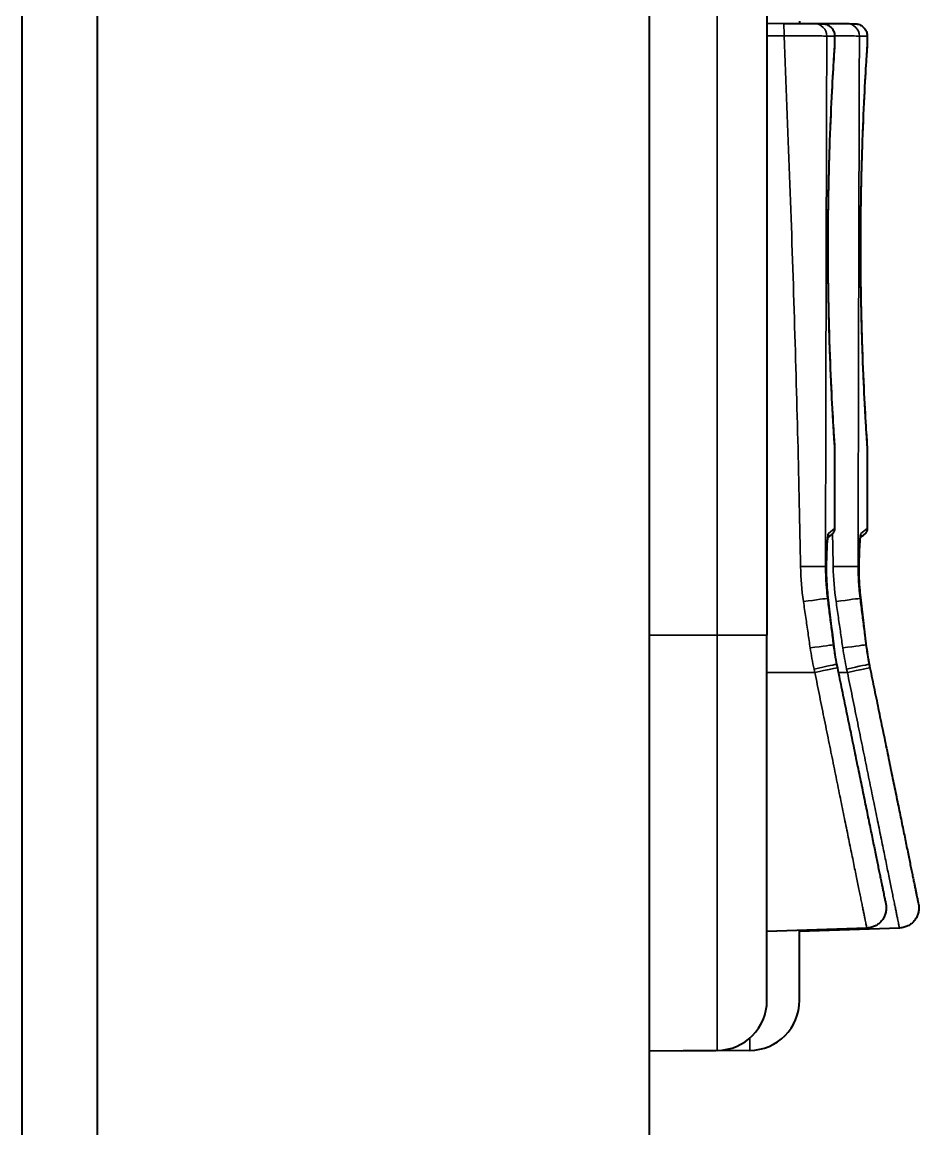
# Model space of a CAD drawing. Header units: millimetres. Extents: x 4969 to 37601, y -771 to 6478.
# Drawn here: x 22497.35 to 22533.1, y 3106.21 to 3150.37 of the extents above; entities that cross this region are included whole.
import ezdxf

# ---------------------------------------------------------------- set-up
doc = ezdxf.new("R2010")
doc.units = ezdxf.units.MM
doc.header["$LTSCALE"] = 7
doc.header["$MEASUREMENT"] = 0
doc.layers.add('가시적인 것(ISO)', color=3, linetype='CONTINUOUS', lineweight=40)
doc.layers.add('가시적인 좁은 것(ISO)', color=3, linetype='CONTINUOUS', lineweight=35)

msp = doc.modelspace()

# ---------------------------------------------------------------- linework, layer by layer
at = {"layer": '가시적인 것(ISO)'}
for p, q in [((22497.345, 1766.667, 0), (22497.345, 3716.667, 0)), ((22500.345, 2649.167, 0), (22500.345, 3716.667, 0)), ((22522.345, 3716.667, 0), (22522.345, 2649.167, 0)), ((22527.045, 3239.917, 0), (22527.045, 3125.917, 0)), ((22527.045, 3150.33, 0), (22527.714, 3150.324, 0)), ((22528.345, 3150.417, 0), (22528.345, 3150.318, 0)), ((22528.345, 3150.33, 0), (22529.014, 3150.324, 0)), ((22529.745, 3149.811, 0), (22529.745, 3149.511, 0)), ((22531.045, 3149.811, 0), (22531.045, 3149.511, 0)), ((22529.745, 3133.323, 0), (22529.745, 3130.165, 0)), ((22531.045, 3133.323, 0), (22531.045, 3130.165, 0)), ((22527.045, 3111.341, 0), (22527.045, 3125.917, 0)), ((22529.824, 3124.749, 0), (22529.824, 3124.749, 0)), ((22529.824, 3124.749, 0), (22529.853, 3124.608, 0)), ((22531.124, 3124.749, 0), (22531.124, 3124.749, 0)), ((22531.124, 3124.749, 0), (22531.153, 3124.608, 0)), ((22531.03, 3114.224, 0), (22527.045, 3114.085, 0)), ((22532.33, 3114.224, 0), (22528.345, 3114.085, 0)), ((22528.345, 3111.341, 0), (22528.345, 3114.13, 0)), ((22525.063, 3109.341, 0), (22522.345, 3109.317, 0)), ((22526.363, 3109.341, 0), (22523.645, 3109.317, 0)), ((22523.645, 3109.317, 0), (22523.645, 3109.328, 0))]:
    msp.add_line(p, q, dxfattribs=at)
for centre, radius, start, end in [((22529.445, 3133.323, 0), 0.3, 7.0913, 7.7402), ((22530.745, 3133.323, 0), 0.3, 7.0913, 7.7402), ((22525.045, 3111.341, 0), 2, 270.5, 0), ((22526.345, 3111.341, 0), 2, 270.5, 0)]:
    msp.add_arc(centre, radius, start, end, dxfattribs=at)
for centre, major_axis, ratio, start_param, end_param in [((22529.397, 3125.528, 0), (0.298, 0.035), 0.004081, 0, 0.011179), ((22539.78, 3126.751, 0), (1.108, -10.101), 0.999336, 4.720295, 4.805424), ((22539.78, 3126.751, 0), (-1.108, 10.101), 0.999336, 1.578704, 1.663829), ((22530.697, 3125.528, 0), (0.298, 0.035), 0.004081, 0, 0.011179), ((22541.08, 3126.751, 0), (1.108, -10.101), 0.999336, 4.720295, 4.805424), ((22541.08, 3126.751, 0), (-1.108, 10.101), 0.999336, 1.578704, 1.663829)]:
    msp.add_ellipse(centre, major_axis=major_axis, ratio=ratio, start_param=start_param, end_param=end_param, dxfattribs=at)
for points, knots in [([(22527.714, 3150.324, 0), (22527.776, 3150.323, 0), (22527.837, 3150.323, 0), (22527.897, 3150.322, 0), (22527.924, 3150.322, 0), (22527.95, 3150.322, 0), (22527.976, 3150.322, 0), (22528.044, 3150.321, 0), (22528.111, 3150.32, 0), (22528.176, 3150.32, 0), (22528.193, 3150.32, 0), (22528.209, 3150.32, 0), (22528.226, 3150.319, 0), (22528.297, 3150.319, 0), (22528.365, 3150.318, 0), (22528.428, 3150.318, 0), (22528.436, 3150.318, 0), (22528.444, 3150.317, 0), (22528.451, 3150.317, 0), (22528.521, 3150.317, 0), (22528.585, 3150.316, 0), (22528.642, 3150.316, 0), (22528.7, 3150.315, 0), (22528.75, 3150.315, 0), (22528.791, 3150.314, 0), (22528.795, 3150.314, 0), (22528.799, 3150.314, 0), (22528.802, 3150.314, 0), (22528.839, 3150.314, 0), (22528.869, 3150.314, 0), (22528.891, 3150.314, 0), (22528.896, 3150.314, 0), (22528.9, 3150.313, 0), (22528.904, 3150.313, 0), (22528.921, 3150.313, 0), (22528.932, 3150.313, 0), (22528.938, 3150.313, 0)], [0, 0, 0, 0, 0.099305, 0.099305, 0.099305, 0.142857, 0.142857, 0.142857, 0.256513, 0.256513, 0.256513, 0.285714, 0.285714, 0.285714, 0.413242, 0.413242, 0.413242, 0.428571, 0.428571, 0.428571, 0.571429, 0.571429, 0.571429, 0.714286, 0.714286, 0.714286, 0.726662, 0.726662, 0.726662, 0.857143, 0.857143, 0.857143, 0.883636, 0.883636, 0.883636, 1, 1, 1, 1]), ([(22528.938, 3150.313, 0), (22529.07, 3150.312, 0), (22529.16, 3150.311, 0), (22529.208, 3150.311, 0), (22529.211, 3150.311, 0), (22529.213, 3150.311, 0), (22529.215, 3150.311, 0), (22529.238, 3150.311, 0), (22529.245, 3150.31, 0), (22529.25, 3150.31, 0)], [0, 0, 0, 0, 0.3176819, 0.3176819, 0.3176819, 0.3333333, 0.3333333, 0.3333333, 0.5000007, 0.5000007, 0.5000007, 0.5000007]), ([(22528.938, 3150.313, 0), (22528.938, 3150.313, 0), (22528.938, 3150.313, 0), (22528.938, 3150.313, 0), (22528.939, 3150.313, 0), (22528.94, 3150.313, 0), (22528.94, 3150.313, 0), (22528.942, 3150.313, 0), (22528.943, 3150.313, 0), (22528.947, 3150.313, 0), (22528.949, 3150.313, 0), (22529.008, 3150.313, 0), (22529.057, 3150.312, 0), (22529.151, 3150.311, 0), (22529.191, 3150.311, 0), (22529.233, 3150.311, 0), (22529.243, 3150.31, 0), (22529.249, 3150.31, 0), (22529.249, 3150.31, 0), (22529.25, 3150.31, 0)], [0, 0, 0, 0, 0.0006026, 0.0006026, 0.0018078, 0.0018078, 0.0042183, 0.0042183, 0.0090392, 0.0090392, 0.0202757, 0.0202757, 0.2599988, 0.2599988, 0.5796421, 0.5796421, 0.7927271, 0.7927271, 0.8637529, 0.8637529, 0.8637529, 0.8637529]), ([(22529.014, 3150.324, 0), (22529.076, 3150.323, 0), (22529.137, 3150.323, 0), (22529.197, 3150.322, 0), (22529.224, 3150.322, 0), (22529.25, 3150.322, 0), (22529.276, 3150.322, 0), (22529.344, 3150.321, 0), (22529.411, 3150.32, 0), (22529.476, 3150.32, 0), (22529.493, 3150.32, 0), (22529.509, 3150.32, 0), (22529.526, 3150.319, 0), (22529.597, 3150.319, 0), (22529.665, 3150.318, 0), (22529.728, 3150.318, 0), (22529.736, 3150.318, 0), (22529.744, 3150.317, 0), (22529.751, 3150.317, 0), (22529.821, 3150.317, 0), (22529.885, 3150.316, 0), (22529.942, 3150.316, 0), (22530, 3150.315, 0), (22530.05, 3150.315, 0), (22530.091, 3150.314, 0), (22530.095, 3150.314, 0), (22530.099, 3150.314, 0), (22530.102, 3150.314, 0), (22530.139, 3150.314, 0), (22530.169, 3150.314, 0), (22530.191, 3150.314, 0), (22530.196, 3150.314, 0), (22530.2, 3150.313, 0), (22530.204, 3150.313, 0), (22530.221, 3150.313, 0), (22530.232, 3150.313, 0), (22530.238, 3150.313, 0)], [0, 0, 0, 0, 0.099305, 0.099305, 0.099305, 0.142857, 0.142857, 0.142857, 0.256513, 0.256513, 0.256513, 0.285714, 0.285714, 0.285714, 0.413242, 0.413242, 0.413242, 0.428571, 0.428571, 0.428571, 0.571429, 0.571429, 0.571429, 0.714286, 0.714286, 0.714286, 0.726662, 0.726662, 0.726662, 0.857143, 0.857143, 0.857143, 0.883636, 0.883636, 0.883636, 1, 1, 1, 1]), ([(22529.25, 3150.31, 0), (22529.275, 3150.31, 0), (22529.301, 3150.308, 0), (22529.351, 3150.3, 0), (22529.375, 3150.294, 0), (22529.45, 3150.27, 0), (22529.498, 3150.245, 0), (22529.584, 3150.182, 0), (22529.622, 3150.143, 0), (22529.684, 3150.057, 0), (22529.708, 3150.008, 0), (22529.738, 3149.91, 0), (22529.745, 3149.86, 0), (22529.745, 3149.811, 0)], [0, 0, 0, 0, 0.00768066, 0.00768066, 0.01518524, 0.01518524, 0.03111711, 0.03111711, 0.04704753, 0.04704753, 0.06301884, 0.06301884, 0.07779902, 0.07779902, 0.07779902, 0.07779902]), ([(22530.238, 3150.313, 0), (22530.37, 3150.312, 0), (22530.46, 3150.311, 0), (22530.508, 3150.311, 0), (22530.511, 3150.311, 0), (22530.513, 3150.311, 0), (22530.515, 3150.311, 0), (22530.538, 3150.311, 0), (22530.545, 3150.31, 0), (22530.55, 3150.31, 0)], [0, 0, 0, 0, 0.3176819, 0.3176819, 0.3176819, 0.3333333, 0.3333333, 0.3333333, 0.5000007, 0.5000007, 0.5000007, 0.5000007]), ([(22530.238, 3150.313, 0), (22530.238, 3150.313, 0), (22530.238, 3150.313, 0), (22530.238, 3150.313, 0), (22530.239, 3150.313, 0), (22530.24, 3150.313, 0), (22530.24, 3150.313, 0), (22530.242, 3150.313, 0), (22530.243, 3150.313, 0), (22530.247, 3150.313, 0), (22530.249, 3150.313, 0), (22530.308, 3150.313, 0), (22530.357, 3150.312, 0), (22530.451, 3150.311, 0), (22530.491, 3150.311, 0), (22530.533, 3150.311, 0), (22530.543, 3150.31, 0), (22530.549, 3150.31, 0), (22530.549, 3150.31, 0), (22530.55, 3150.31, 0)], [0, 0, 0, 0, 0.0006026, 0.0006026, 0.0018078, 0.0018078, 0.0042183, 0.0042183, 0.0090392, 0.0090392, 0.0202757, 0.0202757, 0.2599988, 0.2599988, 0.5796421, 0.5796421, 0.7927271, 0.7927271, 0.8637529, 0.8637529, 0.8637529, 0.8637529]), ([(22530.55, 3150.31, 0), (22530.575, 3150.31, 0), (22530.601, 3150.308, 0), (22530.651, 3150.3, 0), (22530.675, 3150.294, 0), (22530.75, 3150.27, 0), (22530.798, 3150.245, 0), (22530.884, 3150.182, 0), (22530.922, 3150.143, 0), (22530.984, 3150.057, 0), (22531.008, 3150.008, 0), (22531.038, 3149.91, 0), (22531.045, 3149.86, 0), (22531.045, 3149.811, 0)], [0, 0, 0, 0, 0.00768066, 0.00768066, 0.01518524, 0.01518524, 0.03111711, 0.03111711, 0.04704753, 0.04704753, 0.06301884, 0.06301884, 0.07779902, 0.07779902, 0.07779902, 0.07779902]), ([(22529.745, 3149.49, 0), (22529.745, 3149.49, 0), (22529.745, 3149.49, 0), (22529.745, 3149.49, 0), (22529.745, 3149.49, 0), (22529.744, 3149.488, 0), (22529.744, 3149.485, 0), (22529.743, 3149.47, 0), (22529.742, 3149.447, 0), (22529.732, 3149.308, 0), (22529.718, 3149.097, 0), (22529.678, 3148.44, 0), (22529.649, 3147.956, 0), (22529.591, 3146.794, 0), (22529.561, 3146.104, 0), (22529.512, 3144.605, 0), (22529.492, 3143.778, 0), (22529.471, 3142.095, 0), (22529.469, 3141.218, 0), (22529.484, 3139.524, 0), (22529.5, 3138.685, 0), (22529.546, 3137.146, 0), (22529.574, 3136.428, 0), (22529.632, 3135.196, 0), (22529.662, 3134.669, 0), (22529.709, 3133.872, 0), (22529.728, 3133.592, 0), (22529.742, 3133.382, 0), (22529.745, 3133.345, 0), (22529.745, 3133.344, 0), (22529.745, 3133.344, 0), (22529.745, 3133.344, 0)], [0.005973, 0.005973, 0.005973, 0.005973, 0.00626, 0.00626, 0.014549, 0.014549, 0.03942, 0.03942, 0.114104, 0.114104, 0.340128, 0.340128, 0.599183, 0.599183, 0.85713, 0.85713, 1.114685, 1.114685, 1.371337, 1.371337, 1.627451, 1.627451, 1.883953, 1.883953, 2.14136, 2.14136, 2.399332, 2.399332, 2.527051, 2.527051, 2.527879, 2.527879, 2.527879, 2.527879]), ([(22529.745, 3149.511, 0), (22529.745, 3149.507, 0), (22529.745, 3149.503, 0), (22529.745, 3149.498, 0), (22529.745, 3149.497, 0), (22529.745, 3149.495, 0), (22529.745, 3149.494, 0), (22529.745, 3149.493, 0), (22529.745, 3149.493, 0), (22529.745, 3149.492, 0), (22529.745, 3149.492, 0), (22529.745, 3149.492, 0), (22529.745, 3149.492, 0), (22529.745, 3149.491, 0), (22529.745, 3149.491, 0), (22529.745, 3149.491, 0), (22529.745, 3149.491, 0), (22529.745, 3149.491, 0), (22529.745, 3149.491, 0), (22529.745, 3149.49, 0), (22529.745, 3149.49, 0), (22529.745, 3149.49, 0), (22529.745, 3149.49, 0), (22529.745, 3149.49, 0), (22529.745, 3149.489, 0), (22529.744, 3149.485, 0), (22529.744, 3149.478, 0), (22529.741, 3149.44, 0), (22529.737, 3149.383, 0), (22529.728, 3149.244, 0), (22529.724, 3149.177, 0), (22529.719, 3149.099, 0)], [0, 0, 0, 0, 0.0011224, 0.0011224, 0.0015434, 0.0015434, 0.0017014, 0.0017014, 0.0018143, 0.0018143, 0.0018707, 0.0018707, 0.0019273, 0.0019273, 0.0020415, 0.0020415, 0.002497, 0.002497, 0.0029795, 0.0029795, 0.0044269, 0.0044269, 0.008769, 0.008769, 0.0217955, 0.0217955, 0.0608853, 0.0608853, 0.1784317, 0.1784317, 0.2542141, 0.2542141, 0.2542141, 0.2542141]), ([(22531.045, 3149.49, 0), (22531.045, 3149.49, 0), (22531.045, 3149.49, 0), (22531.045, 3149.49, 0), (22531.045, 3149.49, 0), (22531.044, 3149.488, 0), (22531.044, 3149.485, 0), (22531.043, 3149.47, 0), (22531.042, 3149.447, 0), (22531.032, 3149.308, 0), (22531.018, 3149.097, 0), (22530.978, 3148.44, 0), (22530.949, 3147.956, 0), (22530.891, 3146.794, 0), (22530.861, 3146.104, 0), (22530.812, 3144.605, 0), (22530.792, 3143.778, 0), (22530.771, 3142.095, 0), (22530.769, 3141.218, 0), (22530.784, 3139.524, 0), (22530.8, 3138.685, 0), (22530.846, 3137.146, 0), (22530.874, 3136.428, 0), (22530.932, 3135.196, 0), (22530.962, 3134.669, 0), (22531.009, 3133.872, 0), (22531.028, 3133.592, 0), (22531.042, 3133.382, 0), (22531.045, 3133.345, 0), (22531.045, 3133.344, 0), (22531.045, 3133.344, 0), (22531.045, 3133.344, 0)], [0.005973, 0.005973, 0.005973, 0.005973, 0.00626, 0.00626, 0.014549, 0.014549, 0.03942, 0.03942, 0.114104, 0.114104, 0.340128, 0.340128, 0.599183, 0.599183, 0.85713, 0.85713, 1.114685, 1.114685, 1.371337, 1.371337, 1.627451, 1.627451, 1.883953, 1.883953, 2.14136, 2.14136, 2.399332, 2.399332, 2.527051, 2.527051, 2.527879, 2.527879, 2.527879, 2.527879]), ([(22531.045, 3149.511, 0), (22531.045, 3149.507, 0), (22531.045, 3149.503, 0), (22531.045, 3149.498, 0), (22531.045, 3149.497, 0), (22531.045, 3149.495, 0), (22531.045, 3149.494, 0), (22531.045, 3149.493, 0), (22531.045, 3149.493, 0), (22531.045, 3149.492, 0), (22531.045, 3149.492, 0), (22531.045, 3149.492, 0), (22531.045, 3149.492, 0), (22531.045, 3149.491, 0), (22531.045, 3149.491, 0), (22531.045, 3149.491, 0), (22531.045, 3149.491, 0), (22531.045, 3149.491, 0), (22531.045, 3149.491, 0), (22531.045, 3149.49, 0), (22531.045, 3149.49, 0), (22531.045, 3149.49, 0), (22531.045, 3149.49, 0), (22531.045, 3149.49, 0), (22531.045, 3149.489, 0), (22531.044, 3149.485, 0), (22531.044, 3149.478, 0), (22531.041, 3149.44, 0), (22531.037, 3149.383, 0), (22531.028, 3149.244, 0), (22531.024, 3149.177, 0), (22531.019, 3149.099, 0)], [0, 0, 0, 0, 0.0011224, 0.0011224, 0.0015434, 0.0015434, 0.0017014, 0.0017014, 0.0018143, 0.0018143, 0.0018707, 0.0018707, 0.0019273, 0.0019273, 0.0020415, 0.0020415, 0.002497, 0.002497, 0.0029795, 0.0029795, 0.0044269, 0.0044269, 0.008769, 0.008769, 0.0217955, 0.0217955, 0.0608853, 0.0608853, 0.1784317, 0.1784317, 0.2542141, 0.2542141, 0.2542141, 0.2542141]), ([(22529.505, 3138.595, 0), (22529.518, 3138.057, 0), (22529.534, 3137.54, 0), (22529.577, 3136.34, 0), (22529.608, 3135.687, 0), (22529.665, 3134.608, 0), (22529.691, 3134.17, 0), (22529.73, 3133.563, 0), (22529.742, 3133.386, 0), (22529.744, 3133.346, 0), (22529.745, 3133.344, 0), (22529.745, 3133.343, 0), (22529.745, 3133.344, 0), (22529.745, 3133.343, 0), (22529.745, 3133.343, 0), (22529.745, 3133.343, 0), (22529.745, 3133.343, 0), (22529.745, 3133.342, 0), (22529.745, 3133.342, 0), (22529.745, 3133.342, 0), (22529.745, 3133.341, 0), (22529.745, 3133.339, 0), (22529.745, 3133.338, 0), (22529.745, 3133.335, 0), (22529.745, 3133.333, 0), (22529.745, 3133.329, 0), (22529.745, 3133.326, 0), (22529.745, 3133.323, 0)], [1.5541094, 1.5541094, 1.5541094, 1.5541094, 1.7253035, 1.7253035, 1.9821368, 1.9821368, 2.2398356, 2.2398356, 2.4978548, 2.4978548, 2.5296755, 2.5296755, 2.5311671, 2.5311671, 2.5312961, 2.5312961, 2.5314099, 2.5314099, 2.5314666, 2.5314666, 2.5315814, 2.5315814, 2.5320357, 2.5320357, 2.5325408, 2.5325408, 2.533343, 2.533343, 2.533343, 2.533343]), ([(22530.805, 3138.595, 0), (22530.818, 3138.057, 0), (22530.834, 3137.54, 0), (22530.877, 3136.34, 0), (22530.908, 3135.687, 0), (22530.965, 3134.608, 0), (22530.991, 3134.17, 0), (22531.03, 3133.563, 0), (22531.042, 3133.386, 0), (22531.044, 3133.346, 0), (22531.045, 3133.344, 0), (22531.045, 3133.343, 0), (22531.045, 3133.344, 0), (22531.045, 3133.343, 0), (22531.045, 3133.343, 0), (22531.045, 3133.343, 0), (22531.045, 3133.343, 0), (22531.045, 3133.342, 0), (22531.045, 3133.342, 0), (22531.045, 3133.342, 0), (22531.045, 3133.341, 0), (22531.045, 3133.339, 0), (22531.045, 3133.338, 0), (22531.045, 3133.335, 0), (22531.045, 3133.333, 0), (22531.045, 3133.329, 0), (22531.045, 3133.326, 0), (22531.045, 3133.323, 0)], [1.5541094, 1.5541094, 1.5541094, 1.5541094, 1.7253035, 1.7253035, 1.9821368, 1.9821368, 2.2398356, 2.2398356, 2.4978548, 2.4978548, 2.5296755, 2.5296755, 2.5311671, 2.5311671, 2.5312961, 2.5312961, 2.5314099, 2.5314099, 2.5314666, 2.5314666, 2.5315814, 2.5315814, 2.5320357, 2.5320357, 2.5325408, 2.5325408, 2.533343, 2.533343, 2.533343, 2.533343]), ([(22529.473, 3129.868, 0), (22529.473, 3129.867, 0), (22529.473, 3129.867, 0), (22529.472, 3129.866, 0), (22529.471, 3129.86, 0), (22529.467, 3129.84, 0), (22529.465, 3129.821, 0), (22529.457, 3129.763, 0), (22529.453, 3129.718, 0), (22529.443, 3129.596, 0), (22529.437, 3129.512, 0), (22529.426, 3129.305, 0), (22529.421, 3129.176, 0), (22529.413, 3128.9, 0), (22529.41, 3128.751, 0), (22529.408, 3128.6, 0)], [0.0290348, 0.0290348, 0.0290348, 0.0290348, 0.0308099, 0.0308099, 0.0404091, 0.0404091, 0.0561643, 0.0561643, 0.0808249, 0.0808249, 0.1147322, 0.1147322, 0.158396, 0.158396, 0.2040835, 0.2040835, 0.2040835, 0.2040835]), ([(22529.462, 3129.8, 0), (22529.462, 3129.8, 0), (22529.462, 3129.799, 0), (22529.457, 3129.763, 0), (22529.453, 3129.718, 0), (22529.443, 3129.596, 0), (22529.437, 3129.512, 0), (22529.426, 3129.306, 0), (22529.421, 3129.176, 0), (22529.413, 3128.9, 0), (22529.41, 3128.751, 0), (22529.408, 3128.6, 0)], [0.0558414, 0.0558414, 0.0558414, 0.0558414, 0.0561591, 0.0561591, 0.0808231, 0.0808231, 0.1147227, 0.1147227, 0.158385, 0.158385, 0.2040868, 0.2040868, 0.2040868, 0.2040868]), ([(22529.628, 3129.927, 0), (22529.624, 3129.924, 0), (22529.618, 3129.92, 0), (22529.6, 3129.906, 0), (22529.6, 3129.906, 0), (22529.599, 3129.905, 0), (22529.599, 3129.905, 0), (22529.573, 3129.885, 0), (22529.527, 3129.85, 0), (22529.462, 3129.8, 0)], [0.5, 0.5, 0.5, 0.5, 0.6666667, 0.6666667, 0.6666667, 0.6685792, 0.6685792, 0.6685792, 0.9073282, 0.9073282, 0.9073282, 0.9073282]), ([(22529.628, 3129.927, 0), (22529.626, 3129.925, 0), (22529.626, 3129.925, 0), (22529.61, 3129.913, 0), (22529.582, 3129.892, 0), (22529.516, 3129.841, 0), (22529.491, 3129.822, 0), (22529.462, 3129.8, 0)], [0, 0, 0, 0, 0.1220837, 0.1220837, 0.4659574, 0.4659574, 0.629845, 0.629845, 0.629845, 0.629845]), ([(22529.745, 3130.165, 0), (22529.745, 3130.133, 0), (22529.74, 3130.1, 0), (22529.72, 3130.039, 0), (22529.704, 3130.01, 0), (22529.677, 3129.974, 0), (22529.668, 3129.964, 0), (22529.649, 3129.944, 0), (22529.639, 3129.935, 0), (22529.628, 3129.927, 0)], [0, 0, 0, 0, 0.00969269, 0.00969269, 0.01924699, 0.01924699, 0.02330441, 0.02330441, 0.02743851, 0.02743851, 0.02743851, 0.02743851]), ([(22530.773, 3129.868, 0), (22530.773, 3129.867, 0), (22530.773, 3129.867, 0), (22530.772, 3129.866, 0), (22530.771, 3129.86, 0), (22530.767, 3129.84, 0), (22530.765, 3129.821, 0), (22530.757, 3129.763, 0), (22530.753, 3129.718, 0), (22530.743, 3129.596, 0), (22530.737, 3129.512, 0), (22530.726, 3129.305, 0), (22530.721, 3129.176, 0), (22530.713, 3128.9, 0), (22530.71, 3128.751, 0), (22530.708, 3128.6, 0)], [0.0290348, 0.0290348, 0.0290348, 0.0290348, 0.0308099, 0.0308099, 0.0404091, 0.0404091, 0.0561643, 0.0561643, 0.0808249, 0.0808249, 0.1147322, 0.1147322, 0.158396, 0.158396, 0.2040835, 0.2040835, 0.2040835, 0.2040835]), ([(22530.762, 3129.8, 0), (22530.762, 3129.8, 0), (22530.762, 3129.799, 0), (22530.757, 3129.763, 0), (22530.753, 3129.718, 0), (22530.743, 3129.596, 0), (22530.737, 3129.512, 0), (22530.726, 3129.306, 0), (22530.721, 3129.176, 0), (22530.713, 3128.9, 0), (22530.71, 3128.751, 0), (22530.708, 3128.6, 0)], [0.0558414, 0.0558414, 0.0558414, 0.0558414, 0.0561591, 0.0561591, 0.0808231, 0.0808231, 0.1147227, 0.1147227, 0.158385, 0.158385, 0.2040868, 0.2040868, 0.2040868, 0.2040868]), ([(22530.928, 3129.927, 0), (22530.924, 3129.924, 0), (22530.918, 3129.92, 0), (22530.9, 3129.906, 0), (22530.9, 3129.906, 0), (22530.899, 3129.905, 0), (22530.899, 3129.905, 0), (22530.873, 3129.885, 0), (22530.827, 3129.85, 0), (22530.762, 3129.8, 0)], [0.5, 0.5, 0.5, 0.5, 0.6666667, 0.6666667, 0.6666667, 0.6685792, 0.6685792, 0.6685792, 0.9073282, 0.9073282, 0.9073282, 0.9073282]), ([(22530.928, 3129.927, 0), (22530.926, 3129.925, 0), (22530.926, 3129.925, 0), (22530.91, 3129.913, 0), (22530.882, 3129.892, 0), (22530.816, 3129.841, 0), (22530.791, 3129.822, 0), (22530.762, 3129.8, 0)], [0, 0, 0, 0, 0.1220837, 0.1220837, 0.4659574, 0.4659574, 0.629845, 0.629845, 0.629845, 0.629845]), ([(22531.045, 3130.165, 0), (22531.045, 3130.133, 0), (22531.04, 3130.1, 0), (22531.02, 3130.039, 0), (22531.004, 3130.01, 0), (22530.977, 3129.974, 0), (22530.968, 3129.964, 0), (22530.949, 3129.944, 0), (22530.939, 3129.935, 0), (22530.928, 3129.927, 0)], [0, 0, 0, 0, 0.00969269, 0.00969269, 0.01924699, 0.01924699, 0.02330441, 0.02330441, 0.02743851, 0.02743851, 0.02743851, 0.02743851]), ([(22529.853, 3124.608, 0), (22529.883, 3124.462, 0), (22529.913, 3124.317, 0), (22529.942, 3124.172, 0), (22529.972, 3124.027, 0), (22530.002, 3123.882, 0), (22530.032, 3123.737, 0), (22530.061, 3123.592, 0), (22530.091, 3123.447, 0), (22530.121, 3123.303, 0), (22530.15, 3123.159, 0), (22530.18, 3123.015, 0), (22530.209, 3122.872, 0), (22530.238, 3122.729, 0), (22530.268, 3122.586, 0), (22530.297, 3122.444, 0), (22530.326, 3122.302, 0), (22530.355, 3122.161, 0), (22530.384, 3122.021, 0), (22530.412, 3121.881, 0), (22530.441, 3121.741, 0), (22530.469, 3121.603, 0), (22530.498, 3121.465, 0), (22530.526, 3121.328, 0), (22530.554, 3121.192, 0), (22530.581, 3121.056, 0), (22530.609, 3120.921, 0), (22530.636, 3120.788, 0), (22530.664, 3120.654, 0), (22530.691, 3120.522, 0), (22530.718, 3120.392, 0), (22530.744, 3120.261, 0), (22530.771, 3120.132, 0), (22530.797, 3120.005, 0), (22530.823, 3119.878, 0), (22530.849, 3119.752, 0), (22530.874, 3119.629, 0), (22530.899, 3119.505, 0), (22530.924, 3119.383, 0), (22530.949, 3119.263, 0), (22530.974, 3119.143, 0), (22530.998, 3119.025, 0), (22531.022, 3118.909, 0), (22531.045, 3118.793, 0), (22531.069, 3118.679, 0), (22531.092, 3118.567, 0), (22531.115, 3118.456, 0), (22531.137, 3118.346, 0), (22531.159, 3118.239, 0), (22531.181, 3118.132, 0), (22531.203, 3118.027, 0), (22531.224, 3117.924, 0), (22531.245, 3117.822, 0), (22531.265, 3117.722, 0), (22531.285, 3117.624, 0), (22531.305, 3117.527, 0), (22531.325, 3117.432, 0), (22531.344, 3117.339, 0), (22531.362, 3117.247, 0), (22531.381, 3117.157, 0), (22531.399, 3117.07, 0), (22531.417, 3116.983, 0), (22531.434, 3116.899, 0), (22531.451, 3116.817, 0), (22531.467, 3116.736, 0), (22531.483, 3116.657, 0), (22531.499, 3116.581, 0), (22531.515, 3116.505, 0), (22531.53, 3116.432, 0), (22531.544, 3116.362, 0), (22531.558, 3116.292, 0), (22531.572, 3116.225, 0), (22531.585, 3116.161, 0), (22531.598, 3116.097, 0), (22531.611, 3116.036, 0), (22531.623, 3115.978, 0), (22531.635, 3115.919, 0), (22531.646, 3115.864, 0), (22531.657, 3115.813, 0), (22531.667, 3115.761, 0), (22531.677, 3115.712, 0), (22531.687, 3115.666, 0), (22531.696, 3115.621, 0), (22531.705, 3115.578, 0), (22531.713, 3115.539, 0), (22531.721, 3115.5, 0), (22531.728, 3115.464, 0), (22531.735, 3115.431, 0), (22531.742, 3115.398, 0), (22531.748, 3115.369, 0), (22531.753, 3115.342, 0), (22531.758, 3115.316, 0), (22531.763, 3115.293, 0), (22531.767, 3115.273, 0), (22531.771, 3115.253, 0), (22531.775, 3115.237, 0), (22531.777, 3115.224, 0), (22531.78, 3115.21, 0), (22531.782, 3115.2, 0), (22531.783, 3115.194, 0), (22531.785, 3115.187, 0), (22531.785, 3115.185, 0), (22531.786, 3115.184, 0)], [0, 0, 0, 0, 0.0147059, 0.0147059, 0.0147059, 0.0294118, 0.0294118, 0.0294118, 0.0441176, 0.0441176, 0.0441176, 0.0588235, 0.0588235, 0.0588235, 0.0735294, 0.0735294, 0.0735294, 0.0882353, 0.0882353, 0.0882353, 0.1029412, 0.1029412, 0.1029412, 0.1176471, 0.1176471, 0.1176471, 0.1323529, 0.1323529, 0.1323529, 0.1470588, 0.1470588, 0.1470588, 0.1617647, 0.1617647, 0.1617647, 0.1764706, 0.1764706, 0.1764706, 0.1911765, 0.1911765, 0.1911765, 0.2058824, 0.2058824, 0.2058824, 0.2205882, 0.2205882, 0.2205882, 0.2352941, 0.2352941, 0.2352941, 0.25, 0.25, 0.25, 0.2647059, 0.2647059, 0.2647059, 0.2794118, 0.2794118, 0.2794118, 0.2941176, 0.2941176, 0.2941176, 0.3088235, 0.3088235, 0.3088235, 0.3235294, 0.3235294, 0.3235294, 0.3382353, 0.3382353, 0.3382353, 0.3529412, 0.3529412, 0.3529412, 0.3676471, 0.3676471, 0.3676471, 0.3823529, 0.3823529, 0.3823529, 0.3970588, 0.3970588, 0.3970588, 0.4117647, 0.4117647, 0.4117647, 0.4264706, 0.4264706, 0.4264706, 0.4411765, 0.4411765, 0.4411765, 0.4558824, 0.4558824, 0.4558824, 0.4705882, 0.4705882, 0.4705882, 0.4852941, 0.4852941, 0.4852941, 0.5, 0.5, 0.5, 0.5]), ([(22531.153, 3124.608, 0), (22531.183, 3124.462, 0), (22531.213, 3124.317, 0), (22531.242, 3124.172, 0), (22531.272, 3124.027, 0), (22531.302, 3123.882, 0), (22531.332, 3123.737, 0), (22531.361, 3123.592, 0), (22531.391, 3123.447, 0), (22531.421, 3123.303, 0), (22531.45, 3123.159, 0), (22531.48, 3123.015, 0), (22531.509, 3122.872, 0), (22531.538, 3122.729, 0), (22531.568, 3122.586, 0), (22531.597, 3122.444, 0), (22531.626, 3122.302, 0), (22531.655, 3122.161, 0), (22531.684, 3122.021, 0), (22531.712, 3121.881, 0), (22531.741, 3121.741, 0), (22531.769, 3121.603, 0), (22531.798, 3121.465, 0), (22531.826, 3121.328, 0), (22531.854, 3121.192, 0), (22531.881, 3121.056, 0), (22531.909, 3120.921, 0), (22531.936, 3120.788, 0), (22531.964, 3120.654, 0), (22531.991, 3120.522, 0), (22532.018, 3120.392, 0), (22532.044, 3120.261, 0), (22532.071, 3120.132, 0), (22532.097, 3120.005, 0), (22532.123, 3119.878, 0), (22532.149, 3119.752, 0), (22532.174, 3119.629, 0), (22532.199, 3119.505, 0), (22532.224, 3119.383, 0), (22532.249, 3119.263, 0), (22532.274, 3119.143, 0), (22532.298, 3119.025, 0), (22532.322, 3118.909, 0), (22532.345, 3118.793, 0), (22532.369, 3118.679, 0), (22532.392, 3118.567, 0), (22532.415, 3118.456, 0), (22532.437, 3118.346, 0), (22532.459, 3118.239, 0), (22532.481, 3118.132, 0), (22532.503, 3118.027, 0), (22532.524, 3117.924, 0), (22532.545, 3117.822, 0), (22532.565, 3117.722, 0), (22532.585, 3117.624, 0), (22532.605, 3117.527, 0), (22532.625, 3117.432, 0), (22532.644, 3117.339, 0), (22532.662, 3117.247, 0), (22532.681, 3117.157, 0), (22532.699, 3117.07, 0), (22532.717, 3116.983, 0), (22532.734, 3116.899, 0), (22532.751, 3116.817, 0), (22532.767, 3116.736, 0), (22532.783, 3116.657, 0), (22532.799, 3116.581, 0), (22532.815, 3116.505, 0), (22532.83, 3116.432, 0), (22532.844, 3116.362, 0), (22532.858, 3116.292, 0), (22532.872, 3116.225, 0), (22532.885, 3116.161, 0), (22532.898, 3116.097, 0), (22532.911, 3116.036, 0), (22532.923, 3115.978, 0), (22532.935, 3115.919, 0), (22532.946, 3115.864, 0), (22532.957, 3115.813, 0), (22532.967, 3115.761, 0), (22532.977, 3115.712, 0), (22532.987, 3115.666, 0), (22532.996, 3115.621, 0), (22533.005, 3115.578, 0), (22533.013, 3115.539, 0), (22533.021, 3115.5, 0), (22533.028, 3115.464, 0), (22533.035, 3115.431, 0), (22533.042, 3115.398, 0), (22533.048, 3115.369, 0), (22533.053, 3115.342, 0), (22533.058, 3115.316, 0), (22533.063, 3115.293, 0), (22533.067, 3115.273, 0), (22533.071, 3115.253, 0), (22533.075, 3115.237, 0), (22533.077, 3115.224, 0), (22533.08, 3115.21, 0), (22533.082, 3115.2, 0), (22533.083, 3115.194, 0), (22533.085, 3115.187, 0), (22533.085, 3115.185, 0), (22533.086, 3115.184, 0)], [0, 0, 0, 0, 0.0147059, 0.0147059, 0.0147059, 0.0294118, 0.0294118, 0.0294118, 0.0441176, 0.0441176, 0.0441176, 0.0588235, 0.0588235, 0.0588235, 0.0735294, 0.0735294, 0.0735294, 0.0882353, 0.0882353, 0.0882353, 0.1029412, 0.1029412, 0.1029412, 0.1176471, 0.1176471, 0.1176471, 0.1323529, 0.1323529, 0.1323529, 0.1470588, 0.1470588, 0.1470588, 0.1617647, 0.1617647, 0.1617647, 0.1764706, 0.1764706, 0.1764706, 0.1911765, 0.1911765, 0.1911765, 0.2058824, 0.2058824, 0.2058824, 0.2205882, 0.2205882, 0.2205882, 0.2352941, 0.2352941, 0.2352941, 0.25, 0.25, 0.25, 0.2647059, 0.2647059, 0.2647059, 0.2794118, 0.2794118, 0.2794118, 0.2941176, 0.2941176, 0.2941176, 0.3088235, 0.3088235, 0.3088235, 0.3235294, 0.3235294, 0.3235294, 0.3382353, 0.3382353, 0.3382353, 0.3529412, 0.3529412, 0.3529412, 0.3676471, 0.3676471, 0.3676471, 0.3823529, 0.3823529, 0.3823529, 0.3970588, 0.3970588, 0.3970588, 0.4117647, 0.4117647, 0.4117647, 0.4264706, 0.4264706, 0.4264706, 0.4411765, 0.4411765, 0.4411765, 0.4558824, 0.4558824, 0.4558824, 0.4705882, 0.4705882, 0.4705882, 0.4852941, 0.4852941, 0.4852941, 0.5, 0.5, 0.5, 0.5]), ([(22531.786, 3115.184, 0), (22531.794, 3115.143, 0), (22531.799, 3115.101, 0), (22531.803, 3115.018, 0), (22531.802, 3114.976, 0), (22531.791, 3114.884, 0), (22531.78, 3114.832, 0), (22531.749, 3114.732, 0), (22531.728, 3114.683, 0), (22531.678, 3114.592, 0), (22531.648, 3114.548, 0), (22531.58, 3114.468, 0), (22531.542, 3114.431, 0), (22531.461, 3114.366, 0), (22531.416, 3114.337, 0), (22531.323, 3114.289, 0), (22531.274, 3114.269, 0), (22531.161, 3114.236, 0), (22531.095, 3114.226, 0), (22531.03, 3114.224, 0)], [0, 0, 0, 0, 0.0126219, 0.0126219, 0.024939, 0.024939, 0.0406397, 0.0406397, 0.0563405, 0.0563405, 0.0720413, 0.0720413, 0.0877421, 0.0877421, 0.1034428, 0.1034428, 0.1191436, 0.1191436, 0.1388243, 0.1388243, 0.1388243, 0.1388243]), ([(22533.086, 3115.184, 0), (22533.094, 3115.143, 0), (22533.099, 3115.101, 0), (22533.103, 3115.018, 0), (22533.102, 3114.976, 0), (22533.091, 3114.884, 0), (22533.08, 3114.832, 0), (22533.049, 3114.732, 0), (22533.028, 3114.683, 0), (22532.978, 3114.592, 0), (22532.948, 3114.548, 0), (22532.88, 3114.468, 0), (22532.842, 3114.431, 0), (22532.761, 3114.366, 0), (22532.716, 3114.337, 0), (22532.623, 3114.289, 0), (22532.574, 3114.269, 0), (22532.461, 3114.236, 0), (22532.395, 3114.226, 0), (22532.33, 3114.224, 0)], [0, 0, 0, 0, 0.0126219, 0.0126219, 0.024939, 0.024939, 0.0406397, 0.0406397, 0.0563405, 0.0563405, 0.0720413, 0.0720413, 0.0877421, 0.0877421, 0.1034428, 0.1034428, 0.1191436, 0.1191436, 0.1388243, 0.1388243, 0.1388243, 0.1388243])]:
    msp.add_open_spline(points, degree=3, knots=knots, dxfattribs=at)
for points in [[(22529.494, 3143.725, 0), (22529.486, 3143.311, 0), (22529.48, 3142.885, 0), (22529.476, 3142.457, 0)], [(22530.794, 3143.725, 0), (22530.786, 3143.311, 0), (22530.78, 3142.885, 0), (22530.776, 3142.457, 0)], [(22529.472, 3141.144, 0), (22529.473, 3140.713, 0), (22529.476, 3140.283, 0), (22529.482, 3139.861, 0)], [(22530.772, 3141.144, 0), (22530.773, 3140.713, 0), (22530.776, 3140.283, 0), (22530.782, 3139.861, 0)], [(22529.408, 3128.6, 0), (22529.407, 3128.506, 0), (22529.408, 3128.411, 0), (22529.411, 3128.316, 0)], [(22530.708, 3128.6, 0), (22530.707, 3128.506, 0), (22530.708, 3128.411, 0), (22530.711, 3128.316, 0)], [(22529.411, 3128.316, 0), (22529.416, 3128.148, 0), (22529.425, 3127.979, 0), (22529.438, 3127.812, 0)], [(22530.711, 3128.316, 0), (22530.716, 3128.148, 0), (22530.725, 3127.979, 0), (22530.738, 3127.812, 0)], [(22529.438, 3127.812, 0), (22529.448, 3127.68, 0), (22529.461, 3127.549, 0), (22529.477, 3127.418, 0)], [(22530.738, 3127.812, 0), (22530.748, 3127.68, 0), (22530.761, 3127.549, 0), (22530.777, 3127.418, 0)], [(22529.477, 3127.418, 0), (22529.549, 3126.8, 0), (22529.622, 3126.181, 0), (22529.695, 3125.563, 0)], [(22530.777, 3127.418, 0), (22530.849, 3126.8, 0), (22530.922, 3126.181, 0), (22530.995, 3125.563, 0)]]:
    msp.add_open_spline(points, degree=3, dxfattribs=at)
at = {"layer": '가시적인 좁은 것(ISO)'}
for p, q in [((22525.063, 3239.917, 0), (22525.063, 3125.917, 0)), ((22527.045, 3149.83, 0), (22527.727, 3149.824, 0)), ((22529.745, 3149.811, 0), (22529.432, 3149.811, 0)), ((22531.045, 3149.811, 0), (22530.732, 3149.811, 0)), ((22529.495, 3129.974, 0), (22529.745, 3130.165, 0)), ((22530.795, 3129.974, 0), (22531.045, 3130.165, 0)), ((22529.476, 3127.418, 0), (22529.695, 3125.563, 0)), ((22530.776, 3127.418, 0), (22530.995, 3125.563, 0)), ((22522.345, 3125.917, 0), (22525.063, 3125.917, 0)), ((22525.063, 3125.917, 0), (22527.045, 3125.917, 0)), ((22525.063, 3109.341, 0), (22525.063, 3125.917, 0)), ((22528.924, 3124.557, 0), (22528.956, 3124.417, 0)), ((22530.224, 3124.557, 0), (22530.256, 3124.417, 0)), ((22527.045, 3124.417, 0), (22528.956, 3124.417, 0)), ((22529.892, 3124.417, 0), (22530.256, 3124.417, 0)), ((22526.363, 3109.341, 0), (22526.363, 3109.836, 0))]:
    msp.add_line(p, q, dxfattribs=at)
for centre, start, end in [((22529.445, 3149.511, 0), 352.2537, 0.0002), ((22530.745, 3149.511, 0), 352.2537, 0.0002), ((22529.445, 3133.323, 0), 359.9994, 7.0913), ((22530.745, 3133.323, 0), 359.9994, 7.0913)]:
    msp.add_arc(centre, 0.3, start, end, dxfattribs=at)
for centre, major_axis, ratio, start_param, end_param in [((22527.709, 3149.824, 0), (0.004, 0.5), 0.034899, 4.712694, 6.283148), ((22528.933, 3149.813, 0), (0.004, 0.5), 0.997389, 4.721093, 6.283183), ((22529.009, 3149.824, 0), (0.004, 0.5), 0.034899, 6.069759, 6.283148), ((22530.233, 3149.813, 0), (0.004, 0.5), 0.997389, 4.721093, 6.283183), ((22529.196, 3129.974, 0), (0.274, -0.122), 0.998216, 0, 0.419602), ((22530.496, 3129.974, 0), (0.274, -0.122), 0.998216, 0, 0.419602), ((22528.351, 3128.627, 0), (1.034, 0.02), 0.020464, 0.077448, 1.535889), ((22535.467, 3129.471, 0), (-1.21, -8.978), 0.777271, 4.908017, 5.065527), ((22505.038, 3172.972, 0), (24.706, -44.95), 0.001867, 6.114979, 6.121195), ((22529.705, 3128.517, 0), (0.001, -1.467), 0.202671, 4.653592, 4.850039), ((22529.108, 3128.603, 0), (0.3, -0.003), 0.144922, 0, 0.07584), ((22529.651, 3128.627, 0), (1.034, 0.02), 0.020464, 0.077448, 1.535889), ((22536.767, 3129.471, 0), (-1.21, -8.978), 0.777271, 4.908017, 5.065527), ((22506.338, 3172.972, 0), (24.706, -44.95), 0.001867, 6.114979, 6.121195), ((22531.005, 3128.517, 0), (0.001, -1.467), 0.202671, 4.653592, 4.850039), ((22530.408, 3128.603, 0), (0.3, -0.003), 0.144922, 0, 0.07584), ((22529.111, 3128.307, 0), (0.3, 0.009), 0.000997, 6.283184, 6.354578), ((22539.57, 3128.608, 0), (1.156, -10.104), 0.999408, 4.627241, 4.676872), ((22530.411, 3128.307, 0), (0.3, 0.009), 0.000997, 6.283184, 6.354578), ((22540.87, 3128.608, 0), (1.156, -10.104), 0.999408, 4.627241, 4.676872), ((22529.139, 3127.788, 0), (0.299, 0.023), 0.002728, 0, 0.064662), ((22539.572, 3128.608, 0), (1.145, -10.107), 0.999421, 4.678001, 4.716927), ((22530.439, 3127.788, 0), (0.299, 0.023), 0.002728, 0, 0.064662), ((22540.872, 3128.608, 0), (1.145, -10.107), 0.999421, 4.678001, 4.716927), ((22528.469, 3127.228, 0), (0.995, 0.146), 0.015783, 0.059955, 1.536252), ((22529.769, 3127.228, 0), (0.995, 0.146), 0.015783, 0.059955, 1.536252), ((22528.739, 3125.384, 0), (0.957, 0.138), 0.013371, 0.010215, 1.536243), ((22530.629, 3126.418, 0), (0.342, -4.891), 0.399186, 4.893632, 5.074497), ((22529.907, 3125.191, 0), (0.126, -0.786), 0.21909, 4.183671, 4.241473), ((22529.397, 3125.528, 0), (0.298, 0.035), 0.004081, 6.272041, 6.283213), ((22530.039, 3125.384, 0), (0.957, 0.138), 0.013371, 0.010215, 1.536243), ((22531.929, 3126.418, 0), (0.342, -4.891), 0.399186, 4.893632, 5.074497), ((22531.207, 3125.191, 0), (0.126, -0.786), 0.21909, 4.183671, 4.241473), ((22530.697, 3125.528, 0), (0.298, 0.035), 0.004081, 6.272041, 6.283213), ((22528.895, 3124.54, 0), (0.929, 0.208), 0.010828, 6.282992, 7.81991), ((22528.926, 3124.4, 0), (0.927, 0.208), 0.010743, 6.282988, 7.819916), ((22530.195, 3124.54, 0), (0.929, 0.208), 0.010828, 6.282992, 7.81991), ((22530.226, 3124.4, 0), (0.927, 0.208), 0.010743, 6.282988, 7.819916)]:
    msp.add_ellipse(centre, major_axis=major_axis, ratio=ratio, start_param=start_param, end_param=end_param, dxfattribs=at)
for points, knots in [([(22527.727, 3149.824, 0), (22527.85, 3149.825, 0), (22528.096, 3149.826, 0), (22528.446, 3149.826, 0), (22528.762, 3149.826, 0), (22529.031, 3149.824, 0), (22529.239, 3149.821, 0), (22529.379, 3149.818, 0), (22529.423, 3149.815, 0), (22529.432, 3149.813, 0)], [0, 0, 0, 0, 0.1428571, 0.2857143, 0.4285714, 0.5714286, 0.7142857, 0.8571429, 1, 1, 1, 1]), ([(22527.727, 3149.824, 0), (22527.807, 3147.935, 0), (22527.881, 3146.078, 0), (22527.948, 3144.255, 0), (22528.015, 3142.431, 0), (22528.076, 3140.64, 0), (22528.13, 3138.88, 0), (22528.185, 3137.12, 0), (22528.233, 3135.391, 0), (22528.276, 3133.687, 0), (22528.319, 3131.982, 0), (22528.356, 3130.302, 0), (22528.387, 3128.649, 0)], [0, 0, 0, 0, 0.25, 0.25, 0.25, 0.5, 0.5, 0.5, 0.75, 0.75, 0.75, 1, 1, 1, 1]), ([(22529.432, 3149.812, 0), (22529.426, 3147.924, 0), (22529.421, 3146.069, 0), (22529.416, 3144.247, 0), (22529.411, 3142.424, 0), (22529.406, 3140.634, 0), (22529.402, 3138.875, 0), (22529.398, 3137.116, 0), (22529.394, 3135.388, 0), (22529.391, 3133.684, 0), (22529.387, 3131.981, 0), (22529.384, 3130.301, 0), (22529.382, 3128.649, 0)], [0.0000533, 0.0000533, 0.0000533, 0.0000533, 0.25, 0.25, 0.25, 0.5, 0.5, 0.5, 0.75, 0.75, 0.75, 1, 1, 1, 1]), ([(22529.745, 3149.826, 0), (22529.854, 3149.826, 0), (22530.064, 3149.826, 0), (22530.331, 3149.824, 0), (22530.539, 3149.821, 0), (22530.679, 3149.818, 0), (22530.723, 3149.815, 0), (22530.732, 3149.813, 0)], [0.2875572, 0.2875572, 0.2875572, 0.2875572, 0.4285714, 0.5714286, 0.7142857, 0.8571429, 1, 1, 1, 1]), ([(22530.732, 3149.812, 0), (22530.726, 3147.924, 0), (22530.721, 3146.069, 0), (22530.716, 3144.247, 0), (22530.711, 3142.424, 0), (22530.706, 3140.634, 0), (22530.702, 3138.875, 0), (22530.698, 3137.116, 0), (22530.694, 3135.388, 0), (22530.691, 3133.684, 0), (22530.687, 3131.981, 0), (22530.684, 3130.301, 0), (22530.682, 3128.649, 0)], [0.0000533, 0.0000533, 0.0000533, 0.0000533, 0.25, 0.25, 0.25, 0.5, 0.5, 0.5, 0.75, 0.75, 0.75, 1, 1, 1, 1]), ([(22529.495, 3129.974, 0), (22529.489, 3129.97, 0), (22529.477, 3129.937, 0), (22529.459, 3129.81, 0), (22529.44, 3129.591, 0), (22529.426, 3129.316, 0), (22529.416, 3129.061, 0), (22529.411, 3128.822, 0), (22529.408, 3128.674, 0), (22529.408, 3128.603, 0)], [0.0000001, 0.0000001, 0.0000001, 0.0000001, 0.1428571, 0.2857143, 0.4285714, 0.5714286, 0.7142857, 0.8571429, 1, 1, 1, 1]), ([(22530.795, 3129.974, 0), (22530.789, 3129.97, 0), (22530.777, 3129.937, 0), (22530.759, 3129.81, 0), (22530.74, 3129.591, 0), (22530.726, 3129.316, 0), (22530.716, 3129.061, 0), (22530.711, 3128.822, 0), (22530.708, 3128.674, 0), (22530.708, 3128.603, 0)], [0.0000001, 0.0000001, 0.0000001, 0.0000001, 0.1428571, 0.2857143, 0.4285714, 0.5714286, 0.7142857, 0.8571429, 1, 1, 1, 1]), ([(22529.382, 3128.649, 0), (22529.382, 3128.504, 0), (22529.385, 3128.361, 0), (22529.391, 3128.218, 0), (22529.394, 3128.146, 0), (22529.398, 3128.074, 0), (22529.402, 3128.002, 0), (22529.407, 3127.932, 0), (22529.412, 3127.863, 0), (22529.418, 3127.793, 0), (22529.43, 3127.653, 0), (22529.444, 3127.513, 0), (22529.462, 3127.375, 0)], [0, 0, 0, 0, 0.333333, 0.333333, 0.333333, 0.502126, 0.502126, 0.502126, 0.666667, 0.666667, 0.666667, 1, 1, 1, 1]), ([(22530.682, 3128.649, 0), (22530.682, 3128.504, 0), (22530.685, 3128.361, 0), (22530.691, 3128.218, 0), (22530.694, 3128.146, 0), (22530.698, 3128.074, 0), (22530.702, 3128.002, 0), (22530.707, 3127.932, 0), (22530.712, 3127.863, 0), (22530.718, 3127.793, 0), (22530.73, 3127.653, 0), (22530.744, 3127.513, 0), (22530.762, 3127.375, 0)], [0, 0, 0, 0, 0.333333, 0.333333, 0.333333, 0.502126, 0.502126, 0.502126, 0.666667, 0.666667, 0.666667, 1, 1, 1, 1]), ([(22528.501, 3127.249, 0), (22528.532, 3127.035, 0), (22528.563, 3126.824, 0), (22528.594, 3126.616, 0), (22528.624, 3126.408, 0), (22528.654, 3126.203, 0), (22528.684, 3126.001, 0), (22528.713, 3125.798, 0), (22528.742, 3125.599, 0), (22528.77, 3125.402, 0)], [0, 0, 0, 0, 0.333333, 0.333333, 0.333333, 0.666667, 0.666667, 0.666667, 1, 1, 1, 1]), ([(22529.476, 3127.418, 0), (22529.474, 3127.411, 0), (22529.471, 3127.404, 0), (22529.469, 3127.397, 0), (22529.467, 3127.39, 0), (22529.464, 3127.382, 0), (22529.462, 3127.375, 0)], [0, 0, 0, 0, 0.5, 0.5, 0.5, 1, 1, 1, 1]), ([(22529.462, 3127.375, 0), (22529.489, 3127.16, 0), (22529.516, 3126.949, 0), (22529.542, 3126.74, 0), (22529.569, 3126.532, 0), (22529.595, 3126.326, 0), (22529.621, 3126.123, 0), (22529.646, 3125.92, 0), (22529.671, 3125.72, 0), (22529.696, 3125.523, 0)], [0, 0, 0, 0, 0.333333, 0.333333, 0.333333, 0.666667, 0.666667, 0.666667, 1, 1, 1, 1]), ([(22529.801, 3127.249, 0), (22529.832, 3127.035, 0), (22529.863, 3126.824, 0), (22529.894, 3126.616, 0), (22529.924, 3126.408, 0), (22529.954, 3126.203, 0), (22529.984, 3126.001, 0), (22530.013, 3125.798, 0), (22530.042, 3125.599, 0), (22530.07, 3125.402, 0)], [0, 0, 0, 0, 0.333333, 0.333333, 0.333333, 0.666667, 0.666667, 0.666667, 1, 1, 1, 1]), ([(22530.776, 3127.418, 0), (22530.774, 3127.411, 0), (22530.771, 3127.404, 0), (22530.769, 3127.397, 0), (22530.767, 3127.39, 0), (22530.764, 3127.382, 0), (22530.762, 3127.375, 0)], [0, 0, 0, 0, 0.5, 0.5, 0.5, 1, 1, 1, 1]), ([(22530.762, 3127.375, 0), (22530.789, 3127.16, 0), (22530.816, 3126.949, 0), (22530.842, 3126.74, 0), (22530.869, 3126.532, 0), (22530.895, 3126.326, 0), (22530.921, 3126.123, 0), (22530.946, 3125.92, 0), (22530.971, 3125.72, 0), (22530.996, 3125.523, 0)], [0, 0, 0, 0, 0.333333, 0.333333, 0.333333, 0.666667, 0.666667, 0.666667, 1, 1, 1, 1]), ([(22529.696, 3125.523, 0), (22529.708, 3125.434, 0), (22529.72, 3125.345, 0), (22529.733, 3125.258, 0), (22529.746, 3125.171, 0), (22529.761, 3125.084, 0), (22529.776, 3124.999, 0), (22529.791, 3124.914, 0), (22529.807, 3124.831, 0), (22529.824, 3124.749, 0)], [0, 0, 0, 0, 0.333333, 0.333333, 0.333333, 0.666667, 0.666667, 0.666667, 1, 1, 1, 1]), ([(22530.996, 3125.523, 0), (22531.008, 3125.434, 0), (22531.02, 3125.345, 0), (22531.033, 3125.258, 0), (22531.046, 3125.171, 0), (22531.061, 3125.084, 0), (22531.076, 3124.999, 0), (22531.091, 3124.914, 0), (22531.107, 3124.831, 0), (22531.124, 3124.749, 0)], [0, 0, 0, 0, 0.333333, 0.333333, 0.333333, 0.666667, 0.666667, 0.666667, 1, 1, 1, 1]), ([(22528.956, 3124.417, 0), (22528.988, 3124.258, 0), (22529.02, 3124.098, 0), (22529.053, 3123.939, 0), (22529.085, 3123.78, 0), (22529.117, 3123.621, 0), (22529.149, 3123.462, 0), (22529.182, 3123.304, 0), (22529.214, 3123.146, 0), (22529.246, 3122.988, 0), (22529.278, 3122.831, 0), (22529.31, 3122.673, 0), (22529.341, 3122.517, 0), (22529.373, 3122.361, 0), (22529.405, 3122.205, 0), (22529.436, 3122.051, 0), (22529.467, 3121.896, 0), (22529.498, 3121.742, 0), (22529.529, 3121.59, 0), (22529.56, 3121.437, 0), (22529.591, 3121.286, 0), (22529.622, 3121.136, 0), (22529.652, 3120.985, 0), (22529.682, 3120.836, 0), (22529.712, 3120.689, 0), (22529.742, 3120.541, 0), (22529.772, 3120.395, 0), (22529.801, 3120.25, 0), (22529.831, 3120.106, 0), (22529.86, 3119.963, 0), (22529.889, 3119.822, 0), (22529.917, 3119.68, 0), (22529.946, 3119.541, 0), (22529.974, 3119.403, 0), (22530.002, 3119.266, 0), (22530.029, 3119.13, 0), (22530.056, 3118.996, 0), (22530.084, 3118.863, 0), (22530.11, 3118.731, 0), (22530.137, 3118.601, 0), (22530.163, 3118.472, 0), (22530.189, 3118.345, 0), (22530.214, 3118.219, 0), (22530.24, 3118.094, 0), (22530.265, 3117.972, 0), (22530.289, 3117.851, 0), (22530.314, 3117.731, 0), (22530.338, 3117.613, 0), (22530.361, 3117.498, 0), (22530.385, 3117.382, 0), (22530.408, 3117.269, 0), (22530.43, 3117.159, 0), (22530.453, 3117.049, 0), (22530.475, 3116.942, 0), (22530.496, 3116.837, 0), (22530.517, 3116.732, 0), (22530.538, 3116.63, 0), (22530.558, 3116.531, 0), (22530.578, 3116.432, 0), (22530.598, 3116.335, 0), (22530.617, 3116.242, 0), (22530.636, 3116.149, 0), (22530.655, 3116.058, 0), (22530.673, 3115.971, 0), (22530.69, 3115.883, 0), (22530.708, 3115.799, 0), (22530.724, 3115.718, 0), (22530.741, 3115.636, 0), (22530.757, 3115.558, 0), (22530.772, 3115.483, 0), (22530.787, 3115.408, 0), (22530.802, 3115.336, 0), (22530.816, 3115.268, 0), (22530.83, 3115.199, 0), (22530.843, 3115.134, 0), (22530.856, 3115.071, 0), (22530.869, 3115.009, 0), (22530.881, 3114.951, 0), (22530.892, 3114.895, 0), (22530.904, 3114.84, 0), (22530.914, 3114.788, 0), (22530.924, 3114.739, 0), (22530.934, 3114.69, 0), (22530.943, 3114.645, 0), (22530.952, 3114.603, 0), (22530.961, 3114.561, 0), (22530.969, 3114.522, 0), (22530.976, 3114.487, 0), (22530.983, 3114.452, 0), (22530.989, 3114.421, 0), (22530.995, 3114.393, 0), (22531.001, 3114.365, 0), (22531.006, 3114.34, 0), (22531.01, 3114.319, 0), (22531.015, 3114.298, 0), (22531.018, 3114.28, 0), (22531.021, 3114.266, 0), (22531.024, 3114.252, 0), (22531.026, 3114.241, 0), (22531.028, 3114.234, 0), (22531.029, 3114.227, 0), (22531.029, 3114.225, 0), (22531.03, 3114.224, 0)], [0, 0, 0, 0, 0.0147059, 0.0147059, 0.0147059, 0.0294118, 0.0294118, 0.0294118, 0.0441176, 0.0441176, 0.0441176, 0.0588235, 0.0588235, 0.0588235, 0.0735294, 0.0735294, 0.0735294, 0.0882353, 0.0882353, 0.0882353, 0.1029412, 0.1029412, 0.1029412, 0.1176471, 0.1176471, 0.1176471, 0.1323529, 0.1323529, 0.1323529, 0.1470588, 0.1470588, 0.1470588, 0.1617647, 0.1617647, 0.1617647, 0.1764706, 0.1764706, 0.1764706, 0.1911765, 0.1911765, 0.1911765, 0.2058824, 0.2058824, 0.2058824, 0.2205882, 0.2205882, 0.2205882, 0.2352941, 0.2352941, 0.2352941, 0.25, 0.25, 0.25, 0.2647059, 0.2647059, 0.2647059, 0.2794118, 0.2794118, 0.2794118, 0.2941176, 0.2941176, 0.2941176, 0.3088235, 0.3088235, 0.3088235, 0.3235294, 0.3235294, 0.3235294, 0.3382353, 0.3382353, 0.3382353, 0.3529412, 0.3529412, 0.3529412, 0.3676471, 0.3676471, 0.3676471, 0.3823529, 0.3823529, 0.3823529, 0.3970588, 0.3970588, 0.3970588, 0.4117647, 0.4117647, 0.4117647, 0.4264706, 0.4264706, 0.4264706, 0.4411765, 0.4411765, 0.4411765, 0.4558824, 0.4558824, 0.4558824, 0.4705882, 0.4705882, 0.4705882, 0.4852941, 0.4852941, 0.4852941, 0.5, 0.5, 0.5, 0.5]), ([(22530.256, 3124.417, 0), (22530.288, 3124.258, 0), (22530.32, 3124.098, 0), (22530.353, 3123.939, 0), (22530.385, 3123.78, 0), (22530.417, 3123.621, 0), (22530.449, 3123.462, 0), (22530.482, 3123.304, 0), (22530.514, 3123.146, 0), (22530.546, 3122.988, 0), (22530.578, 3122.831, 0), (22530.61, 3122.673, 0), (22530.641, 3122.517, 0), (22530.673, 3122.361, 0), (22530.705, 3122.205, 0), (22530.736, 3122.051, 0), (22530.767, 3121.896, 0), (22530.798, 3121.742, 0), (22530.829, 3121.59, 0), (22530.86, 3121.437, 0), (22530.891, 3121.286, 0), (22530.922, 3121.136, 0), (22530.952, 3120.985, 0), (22530.982, 3120.836, 0), (22531.012, 3120.689, 0), (22531.042, 3120.541, 0), (22531.072, 3120.395, 0), (22531.101, 3120.25, 0), (22531.131, 3120.106, 0), (22531.16, 3119.963, 0), (22531.189, 3119.822, 0), (22531.217, 3119.68, 0), (22531.246, 3119.541, 0), (22531.274, 3119.403, 0), (22531.302, 3119.266, 0), (22531.329, 3119.13, 0), (22531.356, 3118.996, 0), (22531.384, 3118.863, 0), (22531.41, 3118.731, 0), (22531.437, 3118.601, 0), (22531.463, 3118.472, 0), (22531.489, 3118.345, 0), (22531.514, 3118.219, 0), (22531.54, 3118.094, 0), (22531.565, 3117.972, 0), (22531.589, 3117.851, 0), (22531.614, 3117.731, 0), (22531.638, 3117.613, 0), (22531.661, 3117.498, 0), (22531.685, 3117.382, 0), (22531.708, 3117.269, 0), (22531.73, 3117.159, 0), (22531.753, 3117.049, 0), (22531.775, 3116.942, 0), (22531.796, 3116.837, 0), (22531.817, 3116.732, 0), (22531.838, 3116.63, 0), (22531.858, 3116.531, 0), (22531.878, 3116.432, 0), (22531.898, 3116.335, 0), (22531.917, 3116.242, 0), (22531.936, 3116.149, 0), (22531.955, 3116.058, 0), (22531.973, 3115.971, 0), (22531.99, 3115.883, 0), (22532.008, 3115.799, 0), (22532.024, 3115.718, 0), (22532.041, 3115.636, 0), (22532.057, 3115.558, 0), (22532.072, 3115.483, 0), (22532.087, 3115.408, 0), (22532.102, 3115.336, 0), (22532.116, 3115.268, 0), (22532.13, 3115.199, 0), (22532.143, 3115.134, 0), (22532.156, 3115.071, 0), (22532.169, 3115.009, 0), (22532.181, 3114.951, 0), (22532.192, 3114.895, 0), (22532.204, 3114.84, 0), (22532.214, 3114.788, 0), (22532.224, 3114.739, 0), (22532.234, 3114.69, 0), (22532.243, 3114.645, 0), (22532.252, 3114.603, 0), (22532.261, 3114.561, 0), (22532.269, 3114.522, 0), (22532.276, 3114.487, 0), (22532.283, 3114.452, 0), (22532.289, 3114.421, 0), (22532.295, 3114.393, 0), (22532.301, 3114.365, 0), (22532.306, 3114.34, 0), (22532.31, 3114.319, 0), (22532.315, 3114.298, 0), (22532.318, 3114.28, 0), (22532.321, 3114.266, 0), (22532.324, 3114.252, 0), (22532.326, 3114.241, 0), (22532.328, 3114.234, 0), (22532.329, 3114.227, 0), (22532.329, 3114.225, 0), (22532.33, 3114.224, 0)], [0, 0, 0, 0, 0.0147059, 0.0147059, 0.0147059, 0.0294118, 0.0294118, 0.0294118, 0.0441176, 0.0441176, 0.0441176, 0.0588235, 0.0588235, 0.0588235, 0.0735294, 0.0735294, 0.0735294, 0.0882353, 0.0882353, 0.0882353, 0.1029412, 0.1029412, 0.1029412, 0.1176471, 0.1176471, 0.1176471, 0.1323529, 0.1323529, 0.1323529, 0.1470588, 0.1470588, 0.1470588, 0.1617647, 0.1617647, 0.1617647, 0.1764706, 0.1764706, 0.1764706, 0.1911765, 0.1911765, 0.1911765, 0.2058824, 0.2058824, 0.2058824, 0.2205882, 0.2205882, 0.2205882, 0.2352941, 0.2352941, 0.2352941, 0.25, 0.25, 0.25, 0.2647059, 0.2647059, 0.2647059, 0.2794118, 0.2794118, 0.2794118, 0.2941176, 0.2941176, 0.2941176, 0.3088235, 0.3088235, 0.3088235, 0.3235294, 0.3235294, 0.3235294, 0.3382353, 0.3382353, 0.3382353, 0.3529412, 0.3529412, 0.3529412, 0.3676471, 0.3676471, 0.3676471, 0.3823529, 0.3823529, 0.3823529, 0.3970588, 0.3970588, 0.3970588, 0.4117647, 0.4117647, 0.4117647, 0.4264706, 0.4264706, 0.4264706, 0.4411765, 0.4411765, 0.4411765, 0.4558824, 0.4558824, 0.4558824, 0.4705882, 0.4705882, 0.4705882, 0.4852941, 0.4852941, 0.4852941, 0.5, 0.5, 0.5, 0.5])]:
    msp.add_open_spline(points, degree=3, knots=knots, dxfattribs=at)
for points in [[(22529.745, 3133.323, 0), (22529.745, 3133.323, 0), (22529.741, 3133.389, 0), (22529.721, 3133.687, 0), (22529.69, 3134.175, 0), (22529.651, 3134.842, 0), (22529.608, 3135.672, 0), (22529.565, 3136.644, 0), (22529.526, 3137.732, 0), (22529.495, 3138.91, 0), (22529.475, 3140.148, 0), (22529.469, 3141.417, 0), (22529.475, 3142.686, 0), (22529.495, 3143.924, 0), (22529.526, 3145.101, 0), (22529.565, 3146.189, 0), (22529.608, 3147.161, 0), (22529.651, 3147.991, 0), (22529.69, 3148.658, 0), (22529.721, 3149.147, 0), (22529.741, 3149.445, 0), (22529.745, 3149.511, 0), (22529.745, 3149.511, 0)], [(22531.045, 3133.323, 0), (22531.045, 3133.323, 0), (22531.041, 3133.389, 0), (22531.021, 3133.687, 0), (22530.99, 3134.175, 0), (22530.951, 3134.842, 0), (22530.908, 3135.672, 0), (22530.865, 3136.644, 0), (22530.826, 3137.732, 0), (22530.795, 3138.91, 0), (22530.775, 3140.148, 0), (22530.769, 3141.417, 0), (22530.775, 3142.686, 0), (22530.795, 3143.924, 0), (22530.826, 3145.101, 0), (22530.865, 3146.189, 0), (22530.908, 3147.161, 0), (22530.951, 3147.991, 0), (22530.99, 3148.658, 0), (22531.021, 3149.147, 0), (22531.041, 3149.445, 0), (22531.045, 3149.511, 0), (22531.045, 3149.511, 0)], [(22529.661, 3129.957, 0), (22529.67, 3129.519, 0), (22529.679, 3129.083, 0), (22529.687, 3128.649, 0)]]:
    msp.add_open_spline(points, degree=3, dxfattribs=at)

doc.saveas('drawing.dxf')
